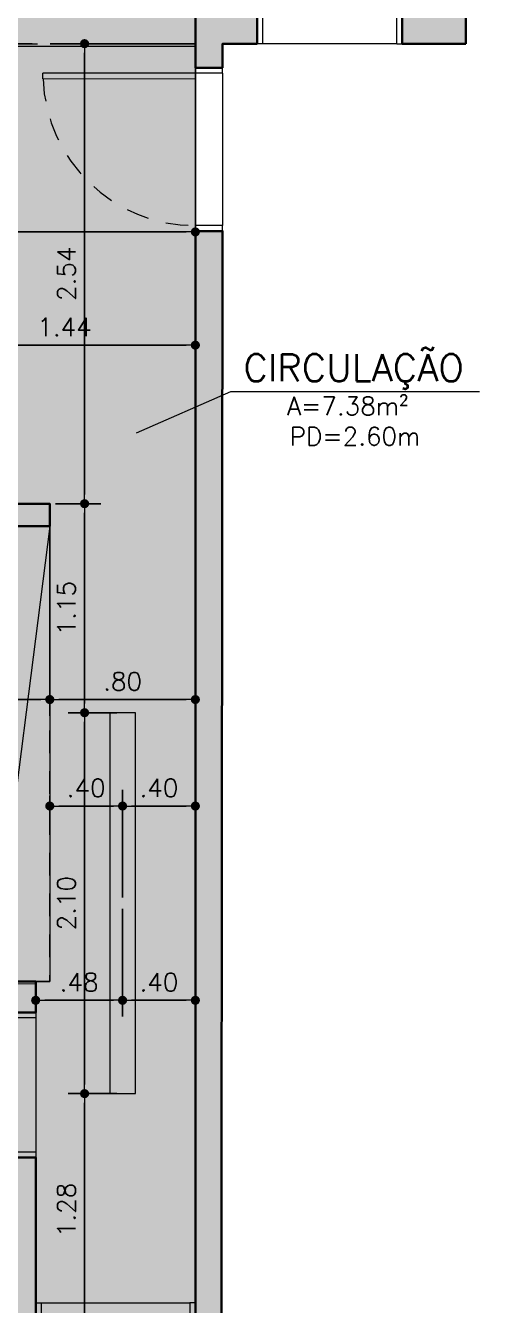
# Model space of a CAD drawing. Extents: x 0 to 175, y -16 to 63.
# Drawn here: x 157.41 to 159.91, y 7.32 to 14.38 of the extents above; entities that cross this region are included whole.
import ezdxf
from ezdxf.enums import TextEntityAlignment as Align

# ---------------------------------------------------------------- set-up
doc = ezdxf.new("R2010")
doc.units = 0
doc.header["$LTSCALE"] = 0.5
doc.header["$MEASUREMENT"] = 0
doc.header["$PDMODE"] = 34
doc.header["$PDSIZE"] = 0.1
doc.linetypes.add('HIDDEN', pattern=[0.375, 0.25, -0.125])
doc.layers.get('0').update_dxf_attribs({"linetype": 'CONTINUOUS'})
doc.layers.get('DEFPOINTS').update_dxf_attribs({"linetype": 'CONTINUOUS'})
doc.layers.add('ARQ - HATCH 01', color=172, linetype='CONTINUOUS', transparency=0.6)
for name, color, linetype, lineweight in [('ARQ - PAR01', 172, 'CONTINUOUS', 30), ('ARQ - POR01', 20, 'CONTINUOUS', 20), ('COT01', 1, 'CONTINUOUS', 9), ('FOR01 - FORRO GESSO', 252, 'CONTINUOUS', 15), ('FOR01 - ILUM TRILHO DE LED', 100, 'CONTINUOUS', 15), ('TXT02', 2, 'CONTINUOUS', 20), ('TXT05', 4, 'CONTINUOUS', 30)]:
    doc.layers.add(name, color=color, linetype=linetype, lineweight=lineweight)
for name, color, linetype, lineweight, transparency in [('ARQ - PISO', 121, 'CONTINUOUS', 9, 0.45), ('ARQ01', 144, 'CONTINUOUS', 9, 0.5), ('FOR01 - FORRO GESSO HATCH', 252, 'CONTINUOUS', 15, 0.6)]:
    doc.layers.add(name, color=color, linetype=linetype, lineweight=lineweight, transparency=transparency)
doc.layers.add('AUX00', color=7, linetype='CONTINUOUS')
doc.styles.add('ROMANS', font='romans.shx')
doc.dimstyles.new('STANDARD 50', dxfattribs={"dimscale": 0.5, "dimtxt": 0.2, "dimasz": 0.1, "dimexe": 0.18, "dimexo": 0.0625, "dimgap": 0.1, "dimtad": 1, "dimrnd": 0.005, "dimzin": 4, "dimdsep": 46, "dimtxsty": 'ROMANS', "dimblk": 'DOT', "dimcen": 0.1, "dimclrt": 3, "dimadec": 0, "dimazin": 0, "dimtfac": 1, "dimtix": 1, "dimtofl": 0, "dimtmove": 0, "dimatfit": 3, "dimldrblk": 'DOT', "dimfxl": 0, "dimtolj": 1, "dimtzin": 13, "dimarcsym": 0})

# ---------------------------------------------------------------- blocks, each defined once
blk = doc.blocks.new('*U310')
at = {"layer": 'ARQ - HATCH 01'}
h = blk.add_hatch(color=256, dxfattribs=at)
h.dxf.hatch_style = 1
h.paths.add_polyline_path([(2.5318, 5.7897), (2.4, 5.7898), (2.4, 5.98), (2.2, 5.98), (2.2, 5.79), (2.1029, 5.79), (2.1029, 5.64), (2.5318, 5.64)])
h.paths.add_polyline_path([(2.4, 7.13), (2.2, 7.13), (2.2, 6.78), (2.4, 6.78)])
h.paths.add_polyline_path([(12.15, 0.9882), (12.15, 5.78), (3.4321, 5.7898), (3.4321, 5.64), (12, 5.64), (12, 1.1354), (11.3067, 1.1354), (11.3067, 0.9854), (12, 0.9882)])
h.paths.add_polyline_path([(9.47, 4.76), (8.5397, 4.76), (8.5397, 4.63), (9.24, 4.63), (9.24, 1.14), (8.94, 1.14), (8.94, 0.9882), (9.9263, 0.9882), (9.9267, 1.1354), (9.47, 1.1354)], flags=17)
h.paths.add_polyline_path([(7.7, 4.63), (7.7397, 4.63), (7.7397, 4.76), (7.57, 4.76), (7.57, 0.15), (7.02, 0.15), (7.02, 0), (7.72, 0), (7.72, 0.9882), (7.95, 0.9882), (7.95, 1.14), (7.7, 1.14)])
h.paths.add_polyline_path([(5.06, 1.27), (4.2401, 1.27), (4.2401, 1.0727), (4.93, 1.0727), (4.93, 0), (5.64, 0), (5.64, 0.15), (5.06, 0.15)])
h.paths.add_polyline_path([(0.21, 5.64), (0.13, 5.64), (0.13, 6.98), (0.22, 6.98), (0.22, 7.13), (0, 7.13), (0, 1.0727), (0.71, 1.0727), (0.71, 1.27), (0.21, 1.27)])
h.paths.add_polyline_path([(3.08, 1.27), (2.4143, 1.27), (2.2, 1.27), (1.7, 1.27), (1.7, 1.0727), (3.08, 1.0747)])
h.paths.add_polyline_path([(5.06, 4.8377), (4.9353, 4.8377), (4.9353, 4.1977), (5.06, 4.1977)], flags=17)
blk.add_line((5.06, 4.8377), (7.57, 4.5177))
at = {"linetype": 'HIDDEN'}
blk.add_lwpolyline([(2.3993, 1.27), (2.3993, 5.64)], dxfattribs=at)
for points in [[(7.57, 4.1977), (4.9353, 4.1977), (4.9353, 4.8377), (7.57, 4.8377)], [(7.57, 4.8377), (7.57, 4.76)]]:
    blk.add_lwpolyline(points)
at = {"layer": 'ARQ - PAR01'}
for points in [[(2.4, 7.13), (2.2, 7.13), (2.2, 6.78), (2.4, 6.78), (2.4, 7.13)], [(12.15, 0.9882), (12.15, 5.78), (3.4321, 5.7898), (3.4321, 5.64), (12, 5.64), (12, 1.1354), (11.3067, 1.1354), (11.3067, 0.9854), (12, 0.9882), (12.15, 0.9882)]]:
    blk.add_lwpolyline(points, dxfattribs=at)
for points in [[(2.5318, 5.7897), (2.4, 5.7898), (2.4, 5.98), (2.2, 5.98), (2.2, 5.79), (2.1029, 5.79), (2.1029, 5.64), (2.5318, 5.64)], [(5.06, 4.8377), (4.9353, 4.8377), (4.9353, 4.1977), (5.06, 4.1977)], [(7.7, 4.63), (7.7397, 4.63), (7.7397, 4.76), (7.57, 4.76), (7.57, 0.15), (7.02, 0.15), (7.02, 0), (7.72, 0), (7.72, 0.9882), (7.95, 0.9882), (7.95, 1.14), (7.7, 1.14)], [(9.47, 4.76), (8.5397, 4.76), (8.5397, 4.63), (9.24, 4.63), (9.24, 1.14), (8.94, 1.14), (8.94, 0.9882), (9.9263, 0.9882), (9.9267, 1.1354), (9.47, 1.1354)]]:
    blk.add_lwpolyline(points, close=True, dxfattribs=at)
at = {"layer": 'ARQ - PISO'}
for p, q in [((2.4, 6.75), (2.4, 6.01)), ((2.5619, 5.7896), (3.4019, 5.7896)), ((2.5618, 5.64), (3.4019, 5.64)), ((9.34, 4.79), (9.34, 5.61)), ((7.7697, 4.76), (8.5097, 4.76))]:
    blk.add_line(p, q, dxfattribs=at)
at = {"layer": 'ARQ - POR01'}
for p, q in [((2.4, 6.75), (2.4, 6.78)), ((2.4, 6.75), (1.49, 6.75)), ((2.2, 6.01), (2.4, 6.01)), ((2.4, 6.01), (2.4, 5.98)), ((2.5619, 5.7896), (2.5318, 5.7897)), ((2.5619, 5.7896), (2.5623, 4.8)), ((3.4321, 5.7898), (3.4019, 5.7896)), ((3.4019, 5.7896), (3.4019, 5.64)), ((2.5318, 5.64), (2.5918, 5.64)), ((2.5923, 4.8), (2.5918, 5.64)), ((3.4019, 5.64), (3.4319, 5.64)), ((9.34, 5.64), (9.34, 5.61)), ((9.34, 5.61), (10.27, 5.61)), ((2.5923, 4.8), (2.5623, 4.8)), ((7.7397, 4.76), (7.7697, 4.76)), ((7.7697, 4.76), (7.7697, 3.92)), ((8.5097, 4.76), (8.5097, 4.63)), ((8.5097, 4.76), (8.5397, 4.76)), ((9.34, 4.76), (9.34, 4.79)), ((9.34, 4.79), (9.47, 4.79))]:
    blk.add_line(p, q, dxfattribs=at)
at = {"layer": 'ARQ - POR01', "linetype": 'HIDDEN', "lineweight": 9}
blk.add_arc((2.5618, 5.64), 0.8402, 272.08154, 360, dxfattribs=at)
blk = doc.blocks.new('_DOT')
at = {"color": 0, "linetype": 'ByBlock'}
blk.add_line((-0.5, 0), (-1, 0), dxfattribs=at)
at = {"color": 0, "linetype": 'ByBlock', "const_width": 0.5}
blk.add_lwpolyline([(-0.25, 0, 1), (0.25, 0, 1)], format="xyb", close=True, dxfattribs=at)
blk = doc.blocks.new('*D248')
at = {"layer": 'COT01', "color": 0, "lineweight": -2}
for p, q in [((155.4439, 12.9691), (155.4439, 13.3278)), ((155.4939, 13.2378), (158.2951, 13.2378)), ((158.3451, 13.2118), (158.3451, 13.1478))]:
    blk.add_line(p, q, dxfattribs=at)
at = {"layer": 'DEFPOINTS', "color": 0}
for p in [(158.3451, 13.2431), (158.3451, 13.2378), (155.4439, 12.9378)]:
    blk.add_point(p, dxfattribs=at)
at = {"layer": 'COT01', "color": 0, "lineweight": -2, "xscale": 0.05, "yscale": 0.05, "zscale": 0.05, "rotation": 180}
blk.add_blockref('_DOT', (155.4439, 13.2378), dxfattribs=at)
at = {"layer": 'COT01', "color": 0, "lineweight": -2, "xscale": 0.05, "yscale": 0.05, "zscale": 0.05}
blk.add_blockref('_DOT', (158.3451, 13.2378), dxfattribs=at)
at = {"layer": 'COT01', "color": 3, "insert": (156.8945, 13.3378), "char_height": 0.1, "attachment_point": 5, "style": 'ROMANS'}
blk.add_mtext('\\A1;2.90', dxfattribs=at)
blk = doc.blocks.new('*D242')
at = {"layer": 'COT01', "color": 0, "lineweight": -2}
for p, q in [((156.9028, 11.771), (156.9028, 12.7037)), ((156.9528, 12.6137), (158.2951, 12.6137)), ((158.3451, 12.6066), (158.3451, 12.5237))]:
    blk.add_line(p, q, dxfattribs=at)
at = {"layer": 'DEFPOINTS', "color": 0}
for p in [(158.3451, 12.6378), (158.3451, 12.6137), (156.9028, 11.7397)]:
    blk.add_point(p, dxfattribs=at)
at = {"layer": 'COT01', "color": 0, "lineweight": -2, "xscale": 0.05, "yscale": 0.05, "zscale": 0.05, "rotation": 180}
blk.add_blockref('_DOT', (156.9028, 12.6137), dxfattribs=at)
at = {"layer": 'COT01', "color": 0, "lineweight": -2, "xscale": 0.05, "yscale": 0.05, "zscale": 0.05}
blk.add_blockref('_DOT', (158.3451, 12.6137), dxfattribs=at)
at = {"layer": 'COT01', "color": 3, "insert": (157.6239, 12.7137), "char_height": 0.1, "attachment_point": 5, "style": 'ROMANS'}
blk.add_mtext('\\A1;1.44', dxfattribs=at)
blk = doc.blocks.new('*D252')
at = {"layer": 'COT01', "color": 0, "lineweight": -2}
for p, q in [((157.9439, 9.5061), (157.9439, 8.9119)), ((157.4651, 8.9665), (157.4651, 9.0919)), ((157.5151, 9.0019), (157.8939, 9.0019))]:
    blk.add_line(p, q, dxfattribs=at)
at = {"layer": 'DEFPOINTS', "color": 0}
for p in [(157.9439, 9.5374), (157.9439, 9.0019), (157.4651, 8.9353)]:
    blk.add_point(p, dxfattribs=at)
at = {"layer": 'COT01', "color": 0, "lineweight": -2, "xscale": 0.05, "yscale": 0.05, "zscale": 0.05, "rotation": 180}
blk.add_blockref('_DOT', (157.4651, 9.0019), dxfattribs=at)
at = {"layer": 'COT01', "color": 0, "lineweight": -2, "xscale": 0.05, "yscale": 0.05, "zscale": 0.05}
blk.add_blockref('_DOT', (157.9439, 9.0019), dxfattribs=at)
at = {"layer": 'COT01', "color": 3, "insert": (157.7045, 9.1019), "char_height": 0.1, "attachment_point": 5, "style": 'ROMANS'}
blk.add_mtext('\\A1;.48', dxfattribs=at)
blk = doc.blocks.new('*D253')
at = {"layer": 'COT01', "color": 0, "lineweight": -2}
for p, q in [((157.9439, 9.5061), (157.9439, 8.9119)), ((158.3451, 8.9665), (158.3451, 9.0919)), ((157.9939, 9.0019), (158.2951, 9.0019))]:
    blk.add_line(p, q, dxfattribs=at)
at = {"layer": 'DEFPOINTS', "color": 0}
for p in [(157.9439, 9.5374), (158.3451, 9.0019), (158.3451, 8.9353)]:
    blk.add_point(p, dxfattribs=at)
at = {"layer": 'COT01', "color": 0, "lineweight": -2, "xscale": 0.05, "yscale": 0.05, "zscale": 0.05, "rotation": 180}
blk.add_blockref('_DOT', (157.9439, 9.0019), dxfattribs=at)
at = {"layer": 'COT01', "color": 0, "lineweight": -2, "xscale": 0.05, "yscale": 0.05, "zscale": 0.05}
blk.add_blockref('_DOT', (158.3451, 9.0019), dxfattribs=at)
at = {"layer": 'COT01', "color": 3, "insert": (158.1445, 9.1019), "char_height": 0.1, "attachment_point": 5, "style": 'ROMANS'}
blk.add_mtext('\\A1;.40', dxfattribs=at)
blk = doc.blocks.new('*D266')
at = {"layer": 'COT01', "color": 0, "lineweight": -2}
for p, q in [((157.9127, 8.4874), (157.6445, 8.4874)), ((157.7345, 8.4374), (157.7345, 7.255)), ((157.4963, 7.205), (157.8245, 7.205))]:
    blk.add_line(p, q, dxfattribs=at)
at = {"layer": 'DEFPOINTS', "color": 0}
for p in [(157.9439, 8.4874), (157.4651, 7.205), (157.7345, 7.205)]:
    blk.add_point(p, dxfattribs=at)
at = {"layer": 'COT01', "color": 0, "lineweight": -2, "xscale": 0.05, "yscale": 0.05, "zscale": 0.05}
for p, rotation in [((157.7345, 8.4874), 90), ((157.7345, 7.205), 270)]:
    blk.add_blockref('_DOT', p, dxfattribs=dict(at, rotation=rotation))
at = {"layer": 'COT01', "color": 3, "insert": (157.6345, 7.8462), "char_height": 0.1, "attachment_point": 5, "rotation": 90, "style": 'ROMANS'}
blk.add_mtext('\\A1;1.28', dxfattribs=at)
blk = doc.blocks.new('*D267')
at = {"layer": 'COT01', "color": 0, "lineweight": -2}
for p, q in [((157.9127, 10.5874), (157.6445, 10.5874)), ((157.7345, 8.5374), (157.7345, 10.5374)), ((157.9127, 8.4874), (157.6445, 8.4874))]:
    blk.add_line(p, q, dxfattribs=at)
at = {"layer": 'DEFPOINTS', "color": 0}
for p in [(157.7345, 10.5874), (157.9439, 10.5874), (157.9439, 8.4874)]:
    blk.add_point(p, dxfattribs=at)
at = {"layer": 'COT01', "color": 0, "lineweight": -2, "xscale": 0.05, "yscale": 0.05, "zscale": 0.05}
for p, rotation in [((157.7345, 10.5874), 90), ((157.7345, 8.4874), 270)]:
    blk.add_blockref('_DOT', p, dxfattribs=dict(at, rotation=rotation))
at = {"layer": 'COT01', "color": 3, "insert": (157.6345, 9.5374), "char_height": 0.1, "attachment_point": 5, "rotation": 90, "style": 'ROMANS'}
blk.add_mtext('\\A1;2.10', dxfattribs=at)
blk = doc.blocks.new('*D268')
at = {"layer": 'COT01', "color": 0, "lineweight": -2}
for p, q in [((157.574, 11.7397), (157.8245, 11.7397)), ((157.7345, 10.6374), (157.7345, 11.6897)), ((157.9127, 10.5874), (157.6445, 10.5874))]:
    blk.add_line(p, q, dxfattribs=at)
at = {"layer": 'DEFPOINTS', "color": 0}
for p in [(157.5428, 11.7397), (157.7345, 11.7397), (157.9439, 10.5874)]:
    blk.add_point(p, dxfattribs=at)
at = {"layer": 'COT01', "color": 0, "lineweight": -2, "xscale": 0.05, "yscale": 0.05, "zscale": 0.05}
for p, rotation in [((157.7345, 11.7397), 90), ((157.7345, 10.5874), 270)]:
    blk.add_blockref('_DOT', p, dxfattribs=dict(at, rotation=rotation))
at = {"layer": 'COT01', "color": 3, "insert": (157.6345, 11.1636), "char_height": 0.1, "attachment_point": 5, "rotation": 90, "style": 'ROMANS'}
blk.add_mtext('\\A1;1.15', dxfattribs=at)
blk = doc.blocks.new('*D273')
at = {"layer": 'COT01', "color": 0, "lineweight": -2}
for p, q in [((158.3138, 14.2757), (157.6445, 14.2757)), ((157.7345, 11.7897), (157.7345, 14.2257)), ((157.574, 11.7397), (157.8245, 11.7397))]:
    blk.add_line(p, q, dxfattribs=at)
at = {"layer": 'DEFPOINTS', "color": 0}
for p in [(157.7345, 14.2757), (158.3451, 14.2757), (157.5428, 11.7397)]:
    blk.add_point(p, dxfattribs=at)
at = {"layer": 'COT01', "color": 0, "lineweight": -2, "xscale": 0.05, "yscale": 0.05, "zscale": 0.05}
for p, rotation in [((157.7345, 14.2757), 90), ((157.7345, 11.7397), 270)]:
    blk.add_blockref('_DOT', p, dxfattribs=dict(at, rotation=rotation))
at = {"layer": 'COT01', "color": 3, "insert": (157.6345, 13.0077), "char_height": 0.1, "attachment_point": 5, "rotation": 90, "style": 'ROMANS'}
blk.add_mtext('\\A1;2.54', dxfattribs=at)
blk = doc.blocks.new('*D275')
at = {"layer": 'COT01', "color": 0, "lineweight": -2}
for p, q in [((157.9439, 9.5686), (157.9439, 10.1629)), ((157.5428, 10.129), (157.5428, 9.9829)), ((157.5928, 10.0729), (157.8939, 10.0729))]:
    blk.add_line(p, q, dxfattribs=at)
at = {"layer": 'DEFPOINTS', "color": 0}
for p in [(157.5428, 10.1603), (157.9439, 10.0729), (157.9439, 9.5374)]:
    blk.add_point(p, dxfattribs=at)
at = {"layer": 'COT01', "color": 0, "lineweight": -2, "xscale": 0.05, "yscale": 0.05, "zscale": 0.05, "rotation": 180}
blk.add_blockref('_DOT', (157.5428, 10.0729), dxfattribs=at)
at = {"layer": 'COT01', "color": 0, "lineweight": -2, "xscale": 0.05, "yscale": 0.05, "zscale": 0.05}
blk.add_blockref('_DOT', (157.9439, 10.0729), dxfattribs=at)
at = {"layer": 'COT01', "color": 3, "insert": (157.7433, 10.1729), "char_height": 0.1, "attachment_point": 5, "style": 'ROMANS'}
blk.add_mtext('\\A1;.40', dxfattribs=at)
blk = doc.blocks.new('*D276')
at = {"layer": 'COT01', "color": 0, "lineweight": -2}
for p, q in [((157.9439, 9.5686), (157.9439, 10.1629)), ((158.3451, 10.1082), (158.3451, 9.9829)), ((157.9939, 10.0729), (158.2951, 10.0729))]:
    blk.add_line(p, q, dxfattribs=at)
at = {"layer": 'DEFPOINTS', "color": 0}
for p in [(158.3451, 10.1395), (158.3451, 10.0729), (157.9439, 9.5374)]:
    blk.add_point(p, dxfattribs=at)
at = {"layer": 'COT01', "color": 0, "lineweight": -2, "xscale": 0.05, "yscale": 0.05, "zscale": 0.05, "rotation": 180}
blk.add_blockref('_DOT', (157.9439, 10.0729), dxfattribs=at)
at = {"layer": 'COT01', "color": 0, "lineweight": -2, "xscale": 0.05, "yscale": 0.05, "zscale": 0.05}
blk.add_blockref('_DOT', (158.3451, 10.0729), dxfattribs=at)
at = {"layer": 'COT01', "color": 3, "insert": (158.1445, 10.1729), "char_height": 0.1, "attachment_point": 5, "style": 'ROMANS'}
blk.add_mtext('\\A1;.40', dxfattribs=at)
blk = doc.blocks.new('*D281')
at = {"layer": 'COT01', "color": 0, "lineweight": -2}
for p, q in [((156.9028, 11.5837), (156.9028, 10.57)), ((157.5428, 11.5837), (157.5428, 10.57)), ((156.9528, 10.66), (157.4928, 10.66))]:
    blk.add_line(p, q, dxfattribs=at)
at = {"layer": 'DEFPOINTS', "color": 0}
for p in [(156.9028, 11.615), (157.5428, 11.615), (157.5428, 10.66)]:
    blk.add_point(p, dxfattribs=at)
at = {"layer": 'COT01', "color": 0, "lineweight": -2, "xscale": 0.05, "yscale": 0.05, "zscale": 0.05, "rotation": 180}
blk.add_blockref('_DOT', (156.9028, 10.66), dxfattribs=at)
at = {"layer": 'COT01', "color": 0, "lineweight": -2, "xscale": 0.05, "yscale": 0.05, "zscale": 0.05}
blk.add_blockref('_DOT', (157.5428, 10.66), dxfattribs=at)
at = {"layer": 'COT01', "color": 3, "insert": (157.2228, 10.76), "char_height": 0.1, "attachment_point": 5, "style": 'ROMANS'}
blk.add_mtext('\\A1;.64', dxfattribs=at)
blk = doc.blocks.new('*D282')
at = {"layer": 'COT01', "color": 0, "lineweight": -2}
for p, q in [((157.5428, 11.5837), (157.5428, 10.57)), ((158.3451, 10.7561), (158.3451, 10.57)), ((157.5928, 10.66), (158.2951, 10.66))]:
    blk.add_line(p, q, dxfattribs=at)
at = {"layer": 'DEFPOINTS', "color": 0}
for p in [(157.5428, 11.615), (158.3451, 10.7874), (158.3451, 10.66)]:
    blk.add_point(p, dxfattribs=at)
at = {"layer": 'COT01', "color": 0, "lineweight": -2, "xscale": 0.05, "yscale": 0.05, "zscale": 0.05, "rotation": 180}
blk.add_blockref('_DOT', (157.5428, 10.66), dxfattribs=at)
at = {"layer": 'COT01', "color": 0, "lineweight": -2, "xscale": 0.05, "yscale": 0.05, "zscale": 0.05}
blk.add_blockref('_DOT', (158.3451, 10.66), dxfattribs=at)
at = {"layer": 'COT01', "color": 3, "insert": (157.9439, 10.76), "char_height": 0.1, "attachment_point": 5, "style": 'ROMANS'}
blk.add_mtext('\\A1;.80', dxfattribs=at)

msp = doc.modelspace()

# ---------------------------------------------------------------- hatches: boundary and pattern name
at = {"layer": 'FOR01 - FORRO GESSO HATCH'}
h = msp.add_hatch(color=256, dxfattribs=at)
h.dxf.hatch_style = 1
h.paths.add_polyline_path([(153.8405, 4.6756), (158.3451, 4.6756), (158.3451, 14.5721), (158.4951, 14.5721), (158.4951, 14.475), (159.6851, 14.475), (159.6851, 16.545), (158.3451, 16.545), (158.3451, 16.465), (153.9751, 16.465), (153.9751, 11.615), (152.8551, 11.615), (152.8551, 9.105), (157.4651, 9.0919), (157.4651, 8.9353), (157.3351, 8.9353), (157.3351, 8.975), (153.8451, 8.975), (153.8451, 7.435), (157.3351, 7.435), (157.3351, 8.1353), (157.4651, 8.1353), (157.4651, 7.205), (153.8405, 7.205)])
at = {"layer": 'FOR01 - ILUM TRILHO DE LED'}
h = msp.add_hatch(color=256, dxfattribs=at)
h.dxf.hatch_style = 1
h.paths.add_polyline_path([(158.0146, 8.4874), (158.0146, 10.5874), (157.8732, 10.5874), (157.8732, 8.4874)])

# ---------------------------------------------------------------- linework, layer by layer
at = {"layer": 'AUX00', "linetype": 'HIDDEN'}
for points in [[(158.3451, 14.2757), (153.9751, 14.2757)], [(157.5428, 11.615), (157.5428, 9.105), (157.4651, 9.105)]]:
    msp.add_lwpolyline(points, dxfattribs=at)
at = {"layer": 'COT01'}
msp.add_lwpolyline([(159.9106, 12.3568), (158.5392, 12.3568), (158.018, 12.1278)], dxfattribs=at)
at = {"layer": 'FOR01 - FORRO GESSO'}
for points in [[(157.4651, 7.205), (153.8405, 7.205), (153.8405, 4.675), (158.3451, 4.675), (158.3451, 14.2607), (153.9751, 14.2607), (153.9751, 11.615), (152.8551, 11.615), (152.8551, 9.105), (157.4651, 9.105), (157.4651, 7.205)], [(156.9028, 11.615), (157.5428, 11.615), (157.5428, 11.7397), (156.9028, 11.7397), (156.9028, 11.615)]]:
    msp.add_lwpolyline(points, dxfattribs=at)
at = {"layer": 'FOR01 - FORRO GESSO HATCH'}
msp.add_lwpolyline([(158.3451, 4.6756), (158.3451, 14.5721), (158.4951, 14.5721), (158.4951, 14.475), (159.6851, 14.475), (159.6851, 16.545), (158.3451, 16.545), (158.3451, 16.465), (153.9751, 16.465), (153.9751, 11.615), (152.8551, 11.615), (152.8551, 9.105), (157.4651, 9.0919), (157.4651, 8.9353), (157.3351, 8.9353), (157.3351, 8.975), (153.8451, 8.975), (153.8451, 7.435), (157.3351, 7.435), (157.3351, 8.1353), (157.4651, 8.1353), (157.4651, 7.205)], dxfattribs=at)
at = {"layer": 'FOR01 - ILUM TRILHO DE LED'}
msp.add_lwpolyline([(158.0146, 8.4874), (158.0146, 10.5874), (157.8732, 10.5874), (157.8732, 8.4874)], close=True, dxfattribs=at)

# ---------------------------------------------------------------- block references
at = {"layer": 'ARQ01', "rotation": 270}
msp.add_blockref('*U310', (152.7051, 16.675), dxfattribs=at)

# ---------------------------------------------------------------- texts
at = {"layer": 'TXT02', "style": 'ROMANS'}
for s, p in [('A=7.38m²', (158.851, 12.228)), ('PD=2.60m', (158.8653, 12.0613))]:
    msp.add_text(s, height=0.1, dxfattribs=at).set_placement(p)
at = {"layer": 'TXT05', "style": 'ROMANS'}
msp.add_text('CIRCULAÇÃO', height=0.15, dxfattribs=at).set_placement((159.2177, 12.4875), align=Align.MIDDLE)

# ---------------------------------------------------------------- dimensions: what is measured, and where the dimension line sits
at = {"layer": 'COT01'}
for base, p1, p2, picture, middle in [((157.7345, 14.2757), (157.5428, 11.7397), (158.3451, 14.2757), '*D273', (157.6345, 13.0077)), ((157.7345, 11.7397), (157.9439, 10.5874), (157.5428, 11.7397), '*D268', (157.6345, 11.1636)), ((157.7345, 10.5874), (157.9439, 8.4874), (157.9439, 10.5874), '*D267', (157.6345, 9.5374)), ((157.7345, 7.205), (157.9439, 8.4874), (157.4651, 7.205), '*D266', (157.6345, 7.8462))]:
    dim = msp.add_linear_dim(base=base, p1=p1, p2=p2, angle=90, dimstyle='STANDARD 50', override={"dimtmove": 1}, dxfattribs=at)
    dim.commit()
    dim.dimension.update_dxf_attribs({"geometry": picture, "text_midpoint": middle})
for base, p1, p2, picture, middle in [((158.3451, 13.2378), (155.4439, 12.9378), (158.3451, 13.2431), '*D248', (156.8945, 13.3378)), ((158.3451, 12.6137), (156.9028, 11.7397), (158.3451, 12.6378), '*D242', (157.6239, 12.7137)), ((157.5428, 10.66), (156.9028, 11.615), (157.5428, 11.615), '*D281', (157.2228, 10.76)), ((158.3451, 10.66), (157.5428, 11.615), (158.3451, 10.7874), '*D282', (157.9439, 10.76)), ((157.9439, 10.0729), (157.5428, 10.1603), (157.9439, 9.5374), '*D275', (157.7433, 10.1729)), ((158.3451, 10.0729), (157.9439, 9.5374), (158.3451, 10.1395), '*D276', (158.1445, 10.1729)), ((157.9439, 9.0019), (157.4651, 8.9353), (157.9439, 9.5374), '*D252', (157.7045, 9.1019)), ((158.3451, 9.0019), (157.9439, 9.5374), (158.3451, 8.9353), '*D253', (158.1445, 9.1019))]:
    dim = msp.add_linear_dim(base=base, p1=p1, p2=p2, dimstyle='STANDARD 50', override={"dimtmove": 1}, dxfattribs=at)
    dim.commit()
    dim.dimension.update_dxf_attribs({"geometry": picture, "text_midpoint": middle})

doc.saveas('drawing.dxf')
